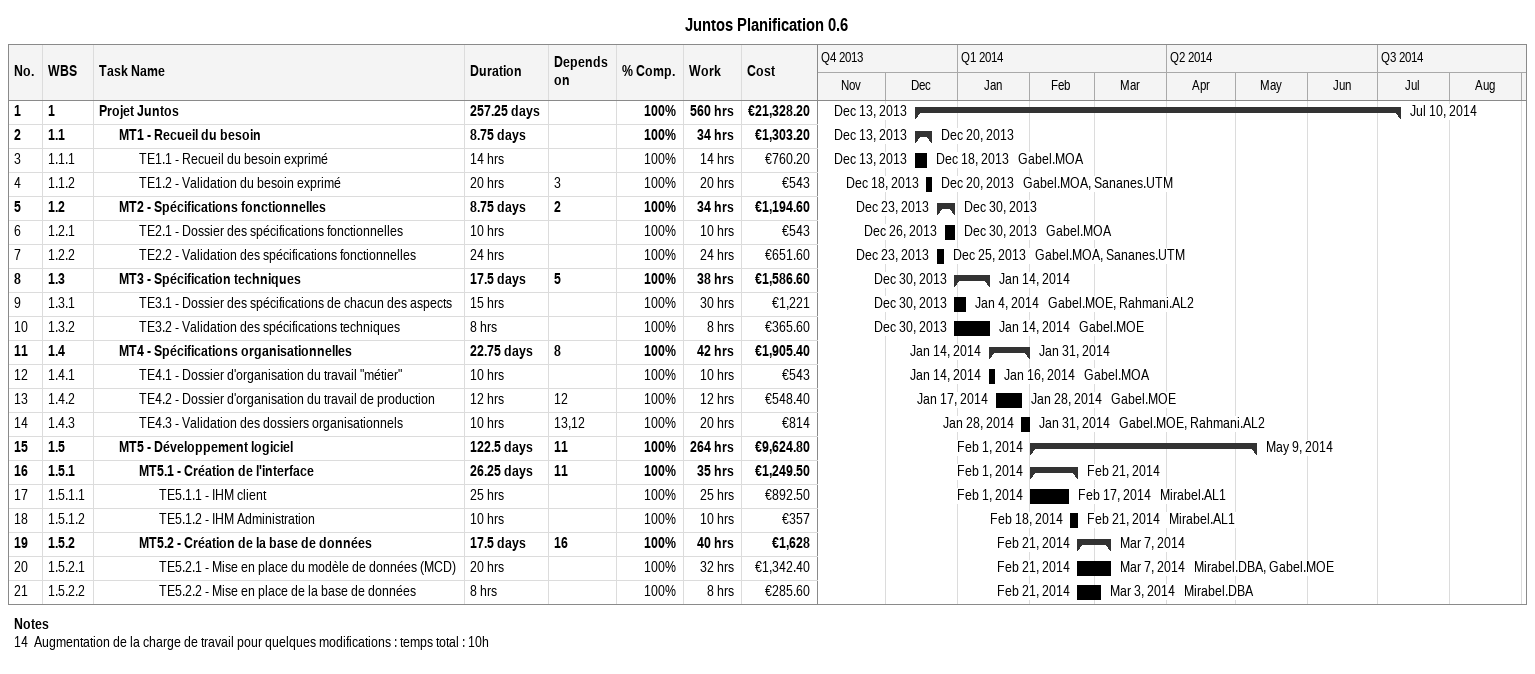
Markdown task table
Juntos Planification 0.6

| ID | WBS | Task | Duration | Start | Finish | Predecessors | Resources | % complete | Work (h) | Cost (€) |
|---|---|---|---|---|---|---|---|---|---|---|
| 1 | 1 | **Projet Juntos** | 257.25d | 2013-12-13 | 2014-07-10 |  |  | 100 | 560 | 21328.20 |
| 2 | 1.1 | **MT1 - Recueil du besoin** | 8.75d | 2013-12-13 | 2013-12-20 |  |  | 100 | 34 | 1303.20 |
| 3 | 1.1.1 | TE1.1 - Recueil du besoin exprimé | 14h | 2013-12-13 | 2013-12-18 |  | Gabel.MOA | 100 | 14 | 760.20 |
| 4 | 1.1.2 | TE1.2 - Validation du besoin exprimé | 20h | 2013-12-18 | 2013-12-20 | 3 | Gabel.MOA, Sananes.UTM | 100 | 20 | 543 |
| 5 | 1.2 | **MT2 - Spécifications fonctionnelles** | 8.75d | 2013-12-23 | 2013-12-30 | 2 |  | 100 | 34 | 1194.60 |
| 6 | 1.2.1 | TE2.1 - Dossier des spécifications fonctionnelles | 10h | 2013-12-26 | 2013-12-30 |  | Gabel.MOA | 100 | 10 | 543 |
| 7 | 1.2.2 | TE2.2 - Validation des spécifications fonctionnelles | 24h | 2013-12-23 | 2013-12-25 |  | Gabel.MOA, Sananes.UTM | 100 | 24 | 651.60 |
| 8 | 1.3 | **MT3 - Spécification techniques** | 17.5d | 2013-12-30 | 2014-01-14 | 5 |  | 100 | 38 | 1586.60 |
| 9 | 1.3.1 | TE3.1 - Dossier des spécifications de chacun des aspects | 15h | 2013-12-30 | 2014-01-04 |  | Gabel.MOE, Rahmani.AL2 | 100 | 30 | 1221 |
| 10 | 1.3.2 | TE3.2 - Validation des spécifications techniques | 8h | 2013-12-30 | 2014-01-14 |  | Gabel.MOE | 100 | 8 | 365.60 |
| 11 | 1.4 | **MT4 - Spécifications organisationnelles** | 22.75d | 2014-01-14 | 2014-01-31 | 8 |  | 100 | 42 | 1905.40 |
| 12 | 1.4.1 | TE4.1 - Dossier d'organisation du travail "métier" | 10h | 2014-01-14 | 2014-01-16 |  | Gabel.MOA | 100 | 10 | 543 |
| 13 | 1.4.2 | TE4.2 - Dossier d'organisation du travail de production | 12h | 2014-01-17 | 2014-01-28 | 12 | Gabel.MOE | 100 | 12 | 548.40 |
| 14 | 1.4.3 | TE4.3 - Validation des dossiers organisationnels | 10h | 2014-01-28 | 2014-01-31 | 13, 12 | Gabel.MOE, Rahmani.AL2 | 100 | 20 | 814 |
| 15 | 1.5 | **MT5 - Développement logiciel** | 122.5d | 2014-02-01 | 2014-05-09 | 11 |  | 100 | 264 | 9624.80 |
| 16 | 1.5.1 | **MT5.1 - Création de l'interface** | 26.25d | 2014-02-01 | 2014-02-21 | 11 |  | 100 | 35 | 1249.50 |
| 17 | 1.5.1.1 | TE5.1.1 - IHM client | 25h | 2014-02-01 | 2014-02-17 |  | Mirabel.AL1 | 100 | 25 | 892.50 |
| 18 | 1.5.1.2 | TE5.1.2 - IHM Administration | 10h | 2014-02-18 | 2014-02-21 |  | Mirabel.AL1 | 100 | 10 | 357 |
| 19 | 1.5.2 | **MT5.2 - Création de la base de données** | 17.5d | 2014-02-21 | 2014-03-07 | 16 |  | 100 | 40 | 1628 |
| 20 | 1.5.2.1 | TE5.2.1 - Mise en place du modèle de données (MCD) | 20h | 2014-02-21 | 2014-03-07 |  | Mirabel.DBA, Gabel.MOE | 100 | 32 | 1342.40 |
| 21 | 1.5.2.2 | TE5.2.2 - Mise en place de la base de données | 8h | 2014-02-21 | 2014-03-03 |  | Mirabel.DBA | 100 | 8 | 285.60 |

Notes
- 14: Augmentation de la charge de travail pour quelques modifications : temps total : 10h
